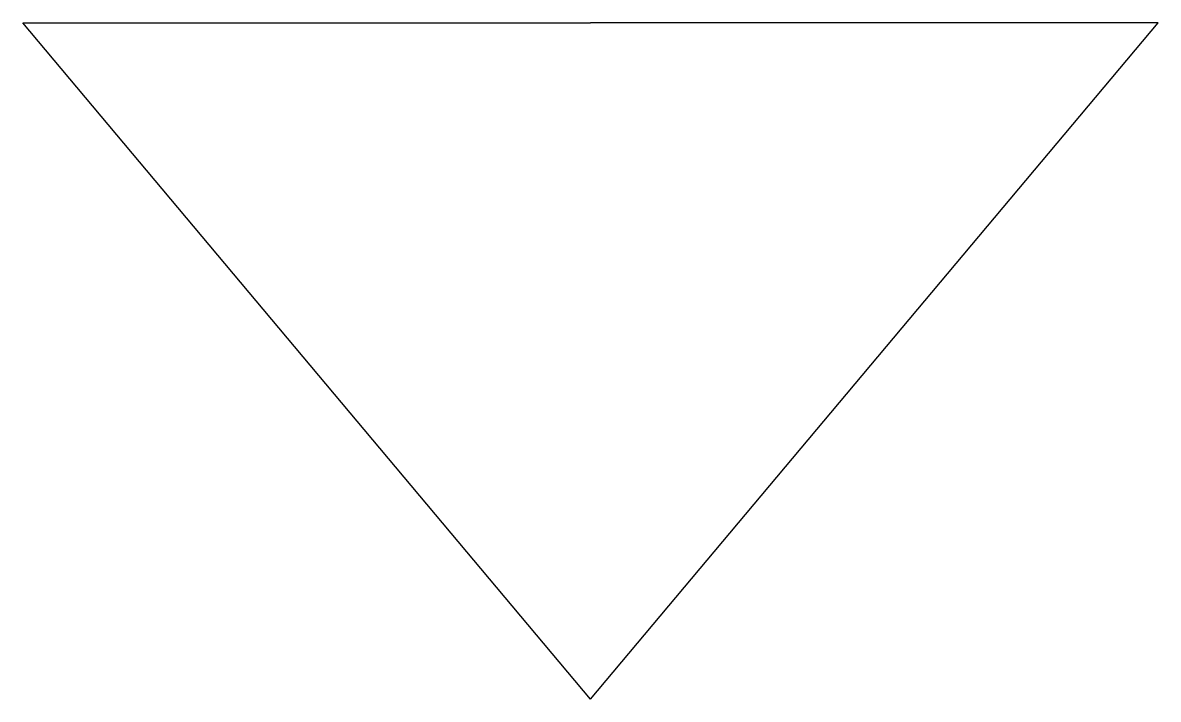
# Model space of a CAD drawing. Extents: x -0.84 to 0.84, y 0.4 to 1.41.
import ezdxf

# ---------------------------------------------------------------- set-up
doc = ezdxf.new("R2010")
doc.units = 0
doc.layers.add('MODELSKETCH_VISIBLE', color=7, linetype='CONTINUOUS')

msp = doc.modelspace()

# ---------------------------------------------------------------- linework, layer by layer
at = {"layer": 'MODELSKETCH_VISIBLE'}
for p, q in [((-0.845, 1.4052), (0, 1.4052)), ((0, 0.3982), (-0.845, 1.4052)), ((0.845, 1.4052), (0, 1.4052)), ((0, 0.3982), (0.845, 1.4052))]:
    msp.add_line(p, q, dxfattribs=at)

doc.saveas('drawing.dxf')
